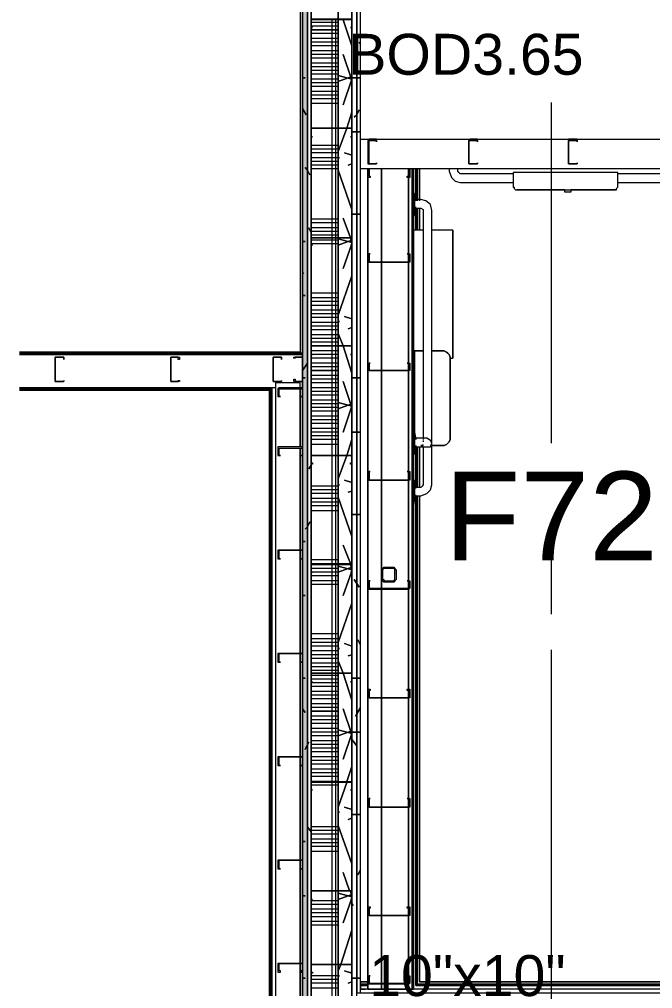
# Model space of a CAD drawing. Header units: metres. Extents: x 98 to 337, y -7 to 53.
# Drawn here: x 105.956 to 108.313, y 28.386 to 31.996 of the extents above; entities that cross this region are included whole.
import ezdxf

# ---------------------------------------------------------------- set-up
doc = ezdxf.new("R2010")
doc.units = ezdxf.units.M
doc.layers.add('PDF_Geometry', color=7, linetype='Continuous', lineweight=0, true_color=0xaaaaaa)
doc.layers.add('PDF_Solid Fills', color=7, linetype='Continuous', lineweight=0, true_color=0xffffff)
doc.layers.add('PDF_Text', color=7, linetype='Continuous', lineweight=0)
doc.styles.add('PDF Arial-BoldMT-Identity-H', font='arial.ttf')
doc.styles.add('PDF Helvetica', font='')
doc.styles.get('PDF Helvetica').set_extended_font_data('Helvetica')

msp = doc.modelspace()

# ---------------------------------------------------------------- hatches: boundary and pattern name
at = {"layer": 'PDF_Solid Fills', "lineweight": 0, "transparency": 33554559}
h = msp.add_hatch(color=256, dxfattribs=at)
h.paths.add_polyline_path([(107.0099, 32.7318), (107.0283, 32.7318), (107.0283, 33.2082), (107.0099, 33.2082)])
h.paths.add_polyline_path([(107.0099, 28.1684), (107.0283, 28.1684), (107.0283, 32.7272), (107.0099, 32.7272)])
h = msp.add_hatch(color=256, dxfattribs=at)
h.paths.add_polyline_path([(107.0099, 32.7318), (107.0283, 32.7318), (107.0283, 33.2082), (107.0099, 33.2082)])
h.paths.add_polyline_path([(107.0099, 28.1684), (107.0283, 28.1684), (107.0283, 32.7272), (107.0099, 32.7272)])
h = msp.add_hatch(color=256, dxfattribs=at)
h.paths.add_polyline_path([(107.3536, 29.9461), (107.3536, 29.9094), (107.3582, 29.9461)])
h.paths.add_polyline_path([(107.349, 29.9507), (107.349, 29.9553), (107.3124, 29.9553)])
h.paths.add_polyline_path([(107.3124, 29.9048), (107.3486, 29.9003), (107.349, 29.9003), (107.349, 29.9048)])

# ---------------------------------------------------------------- linework, layer by layer
at = {"layer": 'PDF_Geometry', "lineweight": 0}
for points in [[(119.6967, 35.6045), (117.7174, 35.6045), (116.8331, 35.6045), (108.8472, 35.6045), (108.8472, 35.3846), (116.8331, 35.3846), (117.5021, 35.3846), (117.5021, 34.7477), (117.5021, 33.5381), (115.8985, 33.5381), (115.8985, 33.3182), (115.8985, 29.9873), (115.8985, 29.772), (117.5021, 29.772), (117.5021, 28.3837), (115.3029, 28.3837), (107.2253, 28.3837), (107.2253, 33.2082), (107.0099, 33.2082), (107.0099, 32.8188), (107.0099, 32.7272), (107.0099, 30.7341)], [(107.0099, 32.828), (107.0099, 33.2082), (107.0099, 32.8783), (107.0099, 33.2082), (107.0099, 32.828), (105.9562, 32.828), (107.0099, 32.828), (107.0099, 32.8188), (107.0099, 32.7272), (107.0099, 32.718), (105.9562, 32.718), (107.0099, 32.718), (107.0099, 30.7479), (107.0099, 32.718), (107.0099, 30.7479), (107.0099, 32.718), (107.0099, 30.7479), (107.0099, 32.718)], [(107.0099, 33.2082), (107.0053, 33.2082), (107.0099, 33.2082), (107.0099, 32.8188), (107.0099, 32.7272), (107.0099, 30.6196)], [(107.0099, 33.2082), (107.0099, 32.8188), (107.0099, 32.7272), (107.0099, 30.7341)], [(107.0099, 30.6196), (107.0099, 32.7272), (107.0099, 32.8188), (107.0099, 33.2082)], [(107.042, 33.2082), (107.042, 28.2004), (107.0787, 28.2004), (107.0787, 28.1867), (107.0787, 28.1684), (107.0787, 25.6164), (107.0787, 28.1684), (107.184, 28.1684), (107.184, 28.0492), (107.184, 27.6415), (107.184, 27.2383), (107.184, 26.8305), (107.184, 26.4273), (107.184, 26.0196), (107.184, 25.5843), (107.184, 25.4835), (107.0833, 25.4835)], [(107.1428, 29.1534), (107.1428, 28.7502), (107.1428, 28.4753), (107.1428, 28.2004), (107.042, 28.2004), (107.042, 33.2082), (107.1428, 33.2082), (107.1428, 33.1899), (107.1428, 32.8097), (107.1428, 32.4019), (107.1428, 31.9987), (107.1428, 32.4019), (107.1428, 32.8097), (107.1428, 33.1899), (107.1428, 33.2082), (107.1932, 33.2082)], [(107.042, 33.2082), (107.042, 28.1867)], [(107.1932, 28.2508), (107.1932, 33.2082), (107.1932, 28.3516)], [(107.2116, 33.2082), (107.2116, 28.37), (107.2253, 28.37), (115.2707, 28.37), (115.2845, 28.37)], [(107.0099, 30.6196), (107.0099, 32.7272)], [(107.0283, 32.7272), (107.0283, 28.2004), (107.0283, 28.1867), (107.042, 28.1867), (107.065, 28.1867), (107.065, 28.1684), (107.065, 25.6164), (107.065, 25.4331), (107.065, 25.4148), (115.2707, 25.4148), (115.2845, 25.4148)], [(107.0283, 28.1867), (107.0283, 32.7272), (107.0283, 28.1684)], [(107.0099, 30.7525), (107.0099, 32.7089), (107.0099, 30.7525), (105.9562, 30.7525)], [(107.0008, 32.7089), (107.0008, 30.757)], [(107.0008, 32.7089), (107.0008, 30.757)], [(107.0008, 32.7089), (107.0008, 30.757)], [(107.0008, 32.7089), (107.0008, 30.757)], [(107.1428, 31.9941), (107.1428, 31.5909), (107.1428, 31.1831), (107.1428, 30.78), (107.1428, 30.3722), (107.1428, 29.969), (107.1428, 29.5612), (107.1428, 29.158), (107.1428, 29.5612), (107.1428, 29.969), (107.1428, 30.3722), (107.1428, 30.78), (107.1428, 31.1831), (107.1428, 31.5909), (107.1428, 31.9941), (107.1428, 31.5909), (107.1428, 31.1831), (107.1428, 30.78), (107.1428, 30.3722), (107.1428, 29.969), (107.1428, 29.5612), (107.1428, 29.158), (107.042, 29.158)], [(107.1199, 29.969), (107.1199, 30.3722), (107.1199, 30.78), (107.1199, 31.1831), (107.1199, 31.5909), (107.1199, 31.9941)], [(107.1337, 29.158), (107.1337, 29.5612), (107.1337, 29.969), (107.1337, 30.3722), (107.1337, 30.78), (107.1337, 31.1831), (107.1337, 31.5909), (107.1337, 31.9941)], [(107.1474, 31.9941), (107.1474, 31.9987)], [(107.1428, 31.985), (107.042, 31.985)], [(107.1428, 31.9712), (107.042, 31.9712)], [(107.1428, 31.9437), (107.042, 31.9437)], [(107.1428, 31.9253), (107.042, 31.9253)], [(107.1428, 31.9116), (107.042, 31.9116)], [(107.1428, 31.8979), (107.042, 31.8979)], [(107.1428, 31.8796), (107.042, 31.8796)], [(107.1428, 31.8658), (107.042, 31.8658)], [(107.1428, 31.8521), (107.042, 31.8521)], [(107.1428, 31.8337), (107.042, 31.8337)], [(107.1428, 31.82), (107.042, 31.82)], [(107.1428, 31.8063), (107.042, 31.8063)], [(107.1428, 31.7925), (107.042, 31.7925)], [(107.1428, 31.7741), (107.042, 31.7741)], [(107.1428, 31.7605), (107.042, 31.7605)], [(107.1428, 31.7467), (107.042, 31.7467)], [(107.1428, 31.7283), (107.042, 31.7283)], [(107.1428, 31.7147), (107.042, 31.7147)], [(107.1428, 31.7009), (107.042, 31.7009)], [(107.1428, 31.6825), (107.042, 31.6825)], [(107.9354, 31.6871), (107.9354, 30.418)], [(107.1428, 31.5268), (107.042, 31.5268)], [(113.0166, 31.4397), (107.2253, 31.4397), (107.2253, 31.5496), (113.2182, 31.5496)], [(107.4223, 31.5496), (107.9171, 31.5496)], [(107.1428, 31.513), (107.042, 31.513)], [(107.1428, 31.4992), (107.042, 31.4992)], [(107.1428, 31.481), (107.042, 31.481)], [(107.1428, 31.4672), (107.042, 31.4672)], [(107.1428, 31.4534), (107.042, 31.4534)], [(107.2528, 31.4764), (107.2574, 31.481)], [(107.1428, 31.4397), (107.042, 31.4397)], [(107.4086, 31.4397), (107.4086, 31.4076), (107.3994, 31.4076), (107.3994, 31.4122), (107.404, 31.4122), (107.404, 31.4397), (107.404, 31.0915), (107.404, 30.6883), (107.404, 30.2805), (107.404, 29.8774), (107.404, 30.2805), (107.404, 30.6883), (107.404, 31.0915), (107.404, 31.4397), (107.2574, 31.4397), (107.2574, 31.4122), (107.262, 31.4122), (107.262, 31.4076), (107.2528, 31.4076), (107.2528, 31.4397), (107.2528, 28.3837), (107.4223, 28.3837), (107.4223, 30.2027), (107.4223, 28.3837)], [(107.4177, 28.3837), (107.4177, 31.4397), (107.4177, 28.3837), (107.404, 28.3837), (107.404, 28.4021), (107.404, 28.3837), (107.3032, 28.3837), (107.3032, 28.4021), (107.3032, 28.3837), (107.2528, 28.3837), (107.2528, 31.4397)], [(107.9171, 31.4397), (107.4223, 31.4397), (107.4223, 31.3435), (107.4223, 31.4397), (107.4223, 31.3435), (107.4223, 31.4397), (107.4223, 28.3837), (107.4223, 31.4397), (107.4086, 31.4397)], [(107.4361, 31.4397), (107.4361, 31.3206)], [(107.4361, 31.4397), (107.4361, 31.3206)], [(107.4361, 31.4397), (107.4361, 31.3206)], [(107.4361, 31.4397), (107.4361, 31.3206)], [(107.4361, 31.4397), (107.4361, 31.3206)], [(107.4361, 31.4397), (107.4361, 31.3206)], [(107.5551, 31.4397), (107.5551, 31.4306), (107.5643, 31.4076), (107.5781, 31.3939), (107.5964, 31.3893), (107.7934, 31.3893)], [(107.7934, 31.4214), (107.5964, 31.4214), (107.5918, 31.426), (107.5873, 31.4306), (107.5873, 31.4397)], [(108.1737, 31.3618), (108.1783, 31.3618), (108.1783, 31.3664), (108.1829, 31.371), (108.1829, 31.426), (107.7934, 31.426), (107.7934, 31.371), (107.798, 31.371), (107.798, 31.3664), (107.8026, 31.3618), (107.8072, 31.3618)], [(108.4669, 31.4397), (108.4669, 31.4306), (108.4624, 31.4214), (108.4578, 31.4214), (108.1829, 31.4214)], [(108.1829, 31.3893), (108.4578, 31.3893), (108.4806, 31.3939), (108.4944, 31.4122), (108.499, 31.4306), (108.499, 31.4397)], [(107.4315, 31.3206), (107.4269, 31.3481), (107.4269, 31.3435), (107.4269, 31.3252), (107.4269, 31.3023), (107.4269, 31.2839), (107.4269, 31.2702), (107.4269, 31.2656), (107.4269, 31.2747), (107.4269, 31.2885), (107.4269, 31.3114), (107.4269, 31.3344), (107.4269, 31.3435), (107.4269, 31.3481), (107.4223, 31.3481)], [(107.4223, 31.2656), (107.4269, 31.2656), (107.4269, 31.2702), (107.4269, 31.2885), (107.4269, 31.3069), (107.4269, 31.3252), (107.4269, 31.3435), (107.4269, 31.3481), (107.4269, 31.3435), (107.4269, 31.3252), (107.4269, 31.3069), (107.4269, 31.2885), (107.4269, 31.2702), (107.4269, 31.2656), (107.4315, 31.2977)], [(107.9354, 31.3618), (107.8072, 31.3618), (108.1737, 31.3618), (108.0591, 31.3618)], [(107.9859, 31.3618), (107.9354, 31.3618), (107.9859, 31.3618)], [(108.0088, 31.3618), (108.0088, 31.3527), (107.9859, 31.3527), (107.9859, 31.3618)], [(107.4269, 30.221), (107.4498, 30.221), (107.4727, 30.2302), (107.4865, 30.2439), (107.4911, 30.2622), (107.4911, 31.2839), (107.4865, 31.3069), (107.4681, 31.3206), (107.4498, 31.3252), (107.4269, 31.3252)], [(107.4269, 31.2931), (107.4498, 31.2931), (107.4589, 31.2885), (107.4589, 31.2839), (107.4589, 30.4318)], [(107.4361, 31.2931), (107.4361, 31.2107)], [(107.4361, 31.2931), (107.4361, 31.2107)], [(107.4361, 31.2931), (107.4361, 31.2107)], [(107.4361, 31.2931), (107.4361, 31.2107)], [(107.4361, 31.2931), (107.4361, 31.2107)], [(107.4361, 31.2931), (107.4361, 31.2107)], [(107.1428, 31.2519), (107.042, 31.2519)], [(107.1428, 31.2381), (107.042, 31.2381)], [(107.1428, 31.2198), (107.042, 31.2198)], [(107.1428, 31.2061), (107.042, 31.2061)], [(107.4589, 31.2107), (107.4315, 31.2107), (107.4269, 31.2107), (107.4223, 31.2107), (107.4223, 30.7341), (107.4269, 30.7341)], [(107.5597, 30.7341), (107.5689, 30.7341), (107.5689, 31.2107), (107.5597, 31.2107), (107.546, 31.2107), (107.5277, 31.2107), (107.5048, 31.2107), (107.4911, 31.2107)], [(107.5689, 31.2107), (107.5689, 30.7341)], [(107.1428, 31.1923), (107.042, 31.1923)], [(107.1428, 31.174), (107.042, 31.174)], [(107.1428, 31.1603), (107.042, 31.1603)], [(107.1428, 30.977), (107.042, 30.977)], [(107.1428, 30.9586), (107.042, 30.9586)], [(107.1428, 30.9449), (107.042, 30.9449)], [(107.1428, 30.9312), (107.042, 30.9312)], [(107.1428, 30.9128), (107.042, 30.9128)], [(107.1428, 30.8991), (107.042, 30.8991)], [(107.1428, 30.8854), (107.042, 30.8854)], [(107.1428, 30.867), (107.042, 30.867)], [(107.1428, 30.8532), (107.042, 30.8532)], [(107.1428, 30.8395), (107.042, 30.8395)], [(107.1428, 30.8212), (107.042, 30.8212)], [(107.1428, 30.8074), (107.042, 30.8074)], [(107.1428, 30.7937), (107.042, 30.7937)], [(107.042, 30.7616), (107.042, 30.7662)], [(107.1428, 30.7616), (107.042, 30.7616)], [(107.0558, 30.78), (107.0604, 30.78)], [(107.4589, 30.7616), (107.4269, 30.7616), (107.4269, 30.4088), (107.4269, 30.7616), (107.4589, 30.7616), (107.4269, 30.7616), (107.4269, 30.4088)], [(107.4911, 30.4088), (107.5323, 30.4088), (107.5369, 30.4088), (107.546, 30.4134), (107.5506, 30.418), (107.5551, 30.4226), (107.5597, 30.4318), (107.5597, 30.4363), (107.5597, 30.7341), (107.5597, 30.7387), (107.5551, 30.7479), (107.5506, 30.7525), (107.546, 30.757), (107.5369, 30.7616), (107.5323, 30.7616), (107.4911, 30.7616)], [(105.9562, 30.7479), (107.0099, 30.7479), (105.9562, 30.7479)], [(107.0099, 30.7341), (107.0099, 30.7479)], [(107.1428, 30.7479), (107.042, 30.7479)], [(107.1428, 30.7341), (107.042, 30.7341)], [(107.1428, 30.7158), (107.042, 30.7158)], [(107.1428, 30.7021), (107.042, 30.7021)], [(107.1428, 30.67), (107.042, 30.67)], [(107.1428, 30.6563), (107.042, 30.6563)], [(106.8954, 30.6196), (106.8954, 28.2417), (106.8954, 30.6242), (106.8954, 28.2417), (106.8954, 30.6242), (106.8954, 28.2417), (106.3502, 28.2417), (106.3502, 28.2188), (106.3502, 26.3816), (106.3502, 26.3632), (106.8954, 26.3632), (106.8954, 25.5247), (106.8954, 26.3632), (106.8954, 25.5247), (106.8954, 30.6242), (106.8954, 25.5247), (106.8954, 30.6242), (105.9562, 30.6242), (106.8954, 30.6242), (105.9562, 30.6242), (106.8129, 30.6242)], [(105.9562, 30.6196), (106.8954, 30.6196), (106.8954, 28.2417)], [(106.3777, 28.2417), (106.8909, 28.2417), (106.8909, 30.6242), (106.8909, 28.2417)], [(106.9091, 30.6242), (106.8954, 30.6242), (106.8954, 25.5247)], [(107.0099, 28.1684), (107.0099, 28.4479), (107.0099, 28.1684), (107.0099, 30.6471), (107.0099, 30.6242), (107.0008, 30.6242), (107.0099, 30.6242), (107.0008, 30.6242), (107.0008, 30.6425), (106.9091, 30.6425), (106.9091, 25.5064)], [(106.9091, 30.6242), (106.9091, 25.5247)], [(107.0099, 30.6471), (107.0099, 28.1684), (107.0466, 28.1684), (107.0466, 25.6164), (107.0466, 25.401), (115.3029, 25.401), (116.8056, 25.401), (117.7174, 25.401), (119.6967, 25.401)], [(107.0099, 28.1684), (107.0099, 28.4799), (107.0099, 28.8648), (107.0099, 29.2496), (107.0099, 29.6345), (107.0099, 30.0194), (107.0099, 30.3996), (107.0099, 30.0194), (107.0099, 29.6345), (107.0099, 29.2496), (107.0099, 28.8648), (107.0099, 28.4799), (107.0099, 28.1684), (107.0099, 30.6242), (107.0099, 28.1684), (107.0099, 28.4799), (107.0099, 28.8648), (107.0099, 29.2496), (107.0099, 29.6345), (107.0099, 30.0194), (107.0099, 30.3996), (107.0099, 30.0194), (107.0099, 29.6345), (107.0099, 29.2496), (107.0099, 28.8648), (107.0099, 28.4799), (107.0099, 28.1684)], [(107.0099, 28.1684), (107.0099, 30.6196), (107.0099, 30.4042), (107.0099, 30.6196), (107.0099, 30.4042), (107.0099, 30.6196), (107.0099, 28.1684)], [(107.1428, 30.6425), (107.042, 30.6425)], [(107.1428, 30.6242), (107.042, 30.6242)], [(106.8863, 30.615), (106.8863, 28.2417)], [(106.8863, 28.2417), (106.8863, 30.615)], [(107.0099, 30.5921), (107.0099, 30.3996)], [(107.1428, 30.6105), (107.042, 30.6105)], [(107.1428, 30.5967), (107.042, 30.5967)], [(107.1428, 30.5783), (107.042, 30.5783)], [(107.1428, 30.5646), (107.042, 30.5646)], [(107.1428, 30.5508), (107.042, 30.5508)], [(107.1428, 30.5371), (107.042, 30.5371)], [(107.1428, 30.5188), (107.042, 30.5188)], [(107.1428, 30.5051), (107.042, 30.5051)], [(107.1428, 30.4913), (107.042, 30.4913)], [(107.1428, 30.473), (107.042, 30.473)], [(107.1428, 30.4592), (107.042, 30.4592)], [(107.1428, 30.4454), (107.042, 30.4454)], [(107.4727, 30.4363), (107.4681, 30.4363), (107.4544, 30.4363), (107.4498, 30.4363), (107.4315, 30.4363), (107.4269, 30.4592), (107.4269, 30.4546), (107.4269, 30.4363), (107.4269, 30.4134), (107.4269, 30.3951), (107.4269, 30.3814), (107.4269, 30.3768), (107.4269, 30.3859), (107.4269, 30.3996), (107.4269, 30.4226), (107.4269, 30.4454), (107.4269, 30.4546), (107.4269, 30.4592), (107.4223, 30.4592), (107.4269, 30.4592), (107.4269, 30.4546), (107.4269, 30.4454), (107.4269, 30.4226), (107.4269, 30.3996), (107.4269, 30.3859), (107.4269, 30.3768), (107.4269, 30.3814), (107.4269, 30.3951), (107.4269, 30.4134), (107.4269, 30.4363), (107.4269, 30.4546), (107.4269, 30.4592), (107.4315, 30.4318)], [(107.4315, 30.4088), (107.4269, 30.3768), (107.4269, 30.3859), (107.4269, 30.3996), (107.4269, 30.418), (107.4269, 30.4409), (107.4269, 30.4546), (107.4269, 30.4592), (107.4269, 30.4546), (107.4269, 30.4409), (107.4269, 30.418), (107.4269, 30.3996), (107.4269, 30.3859), (107.4269, 30.3768), (107.4223, 30.3768), (107.4269, 30.3768), (107.4269, 30.3859), (107.4269, 30.3996), (107.4269, 30.418), (107.4269, 30.4409), (107.4269, 30.4546), (107.4269, 30.4592), (107.4269, 30.4546), (107.4269, 30.4409), (107.4269, 30.418), (107.4269, 30.3996), (107.4269, 30.3859), (107.4269, 30.3768), (107.4315, 30.4042), (107.4498, 30.4042), (107.4681, 30.4042), (107.4727, 30.4042)], [(107.4269, 30.4042), (107.4498, 30.4042), (107.4544, 30.4042), (107.4681, 30.4042), (107.4727, 30.4042), (107.4865, 30.4042), (107.4911, 30.418), (107.4865, 30.4272), (107.4727, 30.4363), (107.4681, 30.4363), (107.4498, 30.4363), (107.4269, 30.4363)], [(107.1428, 30.4318), (107.042, 30.4318)], [(107.1428, 30.4134), (107.042, 30.4134)], [(107.4589, 30.4042), (107.4589, 30.2622), (107.4544, 30.2576), (107.4498, 30.253), (107.4269, 30.253)], [(107.4361, 30.4042), (107.4361, 30.253)], [(107.4361, 30.4042), (107.4361, 30.253)], [(107.4361, 30.4042), (107.4361, 30.253)], [(107.4361, 30.4042), (107.4361, 30.253)], [(107.4361, 30.4042), (107.4361, 30.253)], [(107.4361, 30.4042), (107.4361, 30.253)], [(107.4498, 30.4088), (107.4589, 30.4088), (107.4589, 30.4134)], [(107.4589, 30.4272), (107.4589, 30.4226)], [(107.0099, 30.3722), (107.0099, 30.0148)], [(107.1428, 30.2576), (107.042, 30.2576)], [(107.4315, 30.2485), (107.4269, 30.2805), (107.4269, 30.2714), (107.4269, 30.2576), (107.4269, 30.2348), (107.4269, 30.2118), (107.4269, 30.1981), (107.4269, 30.2027), (107.4269, 30.221), (107.4269, 30.2439), (107.4269, 30.2622), (107.4269, 30.2759), (107.4269, 30.2805), (107.4223, 30.2805)], [(107.1428, 30.2439), (107.042, 30.2439)], [(107.1428, 30.2302), (107.042, 30.2302)], [(107.4269, 30.1981), (107.4315, 30.2256)], [(107.4315, 28.3975), (107.4315, 30.221)], [(107.4315, 28.3975), (107.4315, 30.221)], [(107.4361, 30.221), (107.4361, 28.3975)], [(107.4361, 30.221), (107.4361, 28.3975)], [(107.4361, 30.221), (107.4361, 28.3975)], [(107.4361, 30.221), (107.4361, 28.4021)], [(107.4361, 30.221), (107.4361, 28.4021)], [(107.4361, 30.221), (107.4361, 28.3975)], [(107.1428, 30.2118), (107.042, 30.2118)], [(107.1428, 30.1981), (107.042, 30.1981)], [(107.1428, 30.1843), (107.042, 30.1843)], [(107.4223, 30.1935), (107.4269, 30.1935)], [(107.1428, 30.166), (107.042, 30.166)], [(107.9354, 30.0973), (107.9354, 29.7812)], [(107.0099, 29.9873), (107.0099, 29.6299)], [(107.1428, 29.9827), (107.042, 29.9827)], [(107.1291, 29.9644), (107.1291, 29.969)], [(107.1428, 29.9507), (107.042, 29.9507)], [(107.1428, 29.9369), (107.042, 29.9369)], [(107.1199, 29.158), (107.1199, 29.5612), (107.1199, 29.9644)], [(107.1428, 29.9232), (107.042, 29.9232)], [(107.1428, 29.9048), (107.042, 29.9048)], [(107.1428, 29.8911), (107.042, 29.8911)], [(107.1428, 29.7078), (107.042, 29.7078)], [(107.1428, 29.6895), (107.042, 29.6895)], [(107.1428, 29.6758), (107.042, 29.6758)], [(107.1428, 29.662), (107.042, 29.662)], [(107.1428, 29.6437), (107.042, 29.6437)], [(107.9354, 29.6483), (107.9354, 29.4101), (107.9354, 29.1718)], [(107.1428, 29.6299), (107.042, 29.6299)], [(107.1428, 29.6162), (107.042, 29.6162)], [(107.0099, 29.6025), (107.0099, 29.2496)], [(107.1428, 29.5979), (107.042, 29.5979)], [(107.1428, 29.5841), (107.042, 29.5841)], [(107.1428, 29.5704), (107.042, 29.5704)], [(107.1428, 29.5521), (107.042, 29.5521)], [(107.1428, 29.5383), (107.042, 29.5383)], [(107.1428, 29.5245), (107.042, 29.5245)], [(107.1428, 29.5108), (107.042, 29.5108)], [(107.1428, 29.4925), (107.042, 29.4925)], [(107.1428, 29.4787), (107.042, 29.4787)], [(107.1428, 29.465), (107.042, 29.465)], [(107.9354, 29.465), (107.9354, 28.1958)], [(107.1428, 29.4467), (107.042, 29.4467)], [(107.1428, 29.4329), (107.042, 29.4329)], [(107.1428, 29.4009), (107.042, 29.4009)], [(107.1428, 29.3871), (107.042, 29.3871)], [(107.1428, 29.3734), (107.042, 29.3734)], [(107.1428, 29.355), (107.042, 29.355)], [(107.1428, 29.3413), (107.042, 29.3413)], [(107.1428, 29.3276), (107.042, 29.3276)], [(107.1428, 29.3092), (107.042, 29.3092)], [(107.1428, 29.2954), (107.042, 29.2954)], [(107.1428, 29.2818), (107.042, 29.2818)], [(107.1428, 29.268), (107.042, 29.268)], [(107.1428, 29.2496), (107.042, 29.2496)], [(107.0099, 29.2176), (107.0099, 28.8648)], [(107.1428, 29.2359), (107.042, 29.2359)], [(107.1428, 29.2222), (107.042, 29.2222)], [(107.1428, 29.2038), (107.042, 29.2038)], [(107.1428, 29.1901), (107.042, 29.1901)], [(107.1428, 29.1763), (107.042, 29.1763)], [(107.1428, 29.1443), (107.042, 29.1443)], [(107.1199, 28.2004), (107.1199, 28.4753), (107.1199, 28.7502), (107.1199, 29.1534)], [(107.1337, 28.2004), (107.1337, 28.4753), (107.1337, 28.7502), (107.1337, 29.1534)], [(107.1428, 28.2508), (107.1428, 28.4753), (107.1428, 28.7502), (107.1428, 29.1534), (107.1428, 28.7502), (107.1428, 28.4753), (107.1428, 28.2508)], [(107.1428, 28.9885), (107.042, 28.9885)], [(107.1428, 28.9747), (107.042, 28.9747)], [(107.1428, 28.961), (107.042, 28.961)], [(107.1428, 28.9427), (107.042, 28.9427)], [(107.1428, 28.9289), (107.042, 28.9289)], [(107.1428, 28.9152), (107.042, 28.9152)], [(107.1428, 28.8969), (107.042, 28.8969)], [(107.0099, 28.8327), (107.0099, 28.4799)], [(107.1428, 28.7136), (107.042, 28.7136)], [(107.1428, 28.6998), (107.042, 28.6998)], [(107.1428, 28.6816), (107.042, 28.6816)], [(107.1428, 28.6678), (107.042, 28.6678)], [(107.1428, 28.654), (107.042, 28.654)], [(107.1428, 28.6357), (107.042, 28.6357)], [(107.1428, 28.622), (107.042, 28.622)], [(107.0099, 28.4479), (107.0099, 28.2004), (107.0099, 28.1684), (107.0466, 28.1684), (107.0099, 28.1684), (107.0466, 28.1684), (107.0283, 28.1684), (107.0099, 28.1684), (107.0466, 28.1684), (107.0099, 28.1684), (107.0099, 28.1592), (107.0099, 28.1638), (107.0099, 28.1684), (107.0466, 28.1684), (107.0099, 28.1684), (107.0466, 28.1684)], [(107.1428, 28.4341), (107.042, 28.4341)], [(107.1428, 28.4203), (107.042, 28.4203)], [(107.1428, 28.4067), (107.042, 28.4067)], [(107.1428, 28.3883), (107.042, 28.3883)], [(115.2707, 28.3837), (107.2253, 28.3837), (107.2436, 28.3837), (107.2253, 28.3837), (107.2253, 28.3975), (107.2528, 28.3975), (107.2253, 28.3975), (107.2528, 28.3975), (107.2253, 28.3975), (107.2528, 28.3975), (107.2253, 28.3975), (107.2528, 28.3975), (107.2253, 28.3975), (107.2528, 28.3975), (107.2253, 28.3975), (107.2528, 28.3975), (107.2253, 28.3975), (107.2253, 28.3837)], [(109.2, 28.3975), (107.4315, 28.3975)], [(109.2, 28.3975), (107.4315, 28.3975)], [(107.4315, 28.3975), (109.2, 28.3975)], [(107.4315, 28.3975), (109.2, 28.3975)], [(109.2, 28.3975), (107.4361, 28.3975)], [(109.2, 28.3975), (107.4361, 28.3975)], [(109.2046, 28.3975), (107.4361, 28.3975)], [(109.2046, 28.3975), (107.4361, 28.3975)]]:
    msp.add_lwpolyline(points, dxfattribs=at)
for points in [[(107.2116, 33.2082), (107.1932, 33.2082), (107.1932, 28.3516), (107.2116, 28.3516)], [(107.2253, 28.37), (107.2253, 33.2082), (107.2116, 33.2082), (107.2116, 28.37)], [(107.042, 31.9941), (107.0466, 31.9987), (107.1932, 31.9987), (107.1932, 31.9941), (107.1932, 31.9666), (107.1886, 31.9666), (107.1932, 31.9666), (107.1932, 31.9941), (107.0466, 31.9941), (107.042, 31.9941), (107.042, 31.9666)], [(107.1612, 31.9941), (107.1932, 31.8979)], [(107.0466, 31.9666), (107.042, 31.9666)], [(107.042, 31.9574), (107.1428, 31.9574)], [(107.2207, 31.9116), (107.2253, 31.9025)], [(107.1612, 31.8658), (107.1932, 31.7696)], [(107.0191, 31.7787), (107.0099, 31.7787)], [(107.1932, 31.7741), (107.1612, 31.678), (107.1932, 31.7741), (107.1428, 31.7879)], [(107.1932, 31.7833), (107.1428, 31.765)], [(107.2116, 31.7787), (107.1932, 31.7787), (107.2116, 31.7787), (107.2253, 31.7787)], [(107.0099, 31.6642), (107.0237, 31.6413)], [(107.1932, 31.6504), (107.1749, 31.5909), (107.1428, 31.5038), (107.1749, 31.5909)], [(107.2024, 31.6321), (107.2116, 31.6413), (107.2207, 31.6596), (107.2116, 31.6413)], [(107.042, 31.5909), (107.0466, 31.5909), (107.1932, 31.5909), (107.1932, 31.5588), (107.1886, 31.5588), (107.1932, 31.5588), (107.1932, 31.5909), (107.0466, 31.5909), (107.042, 31.5909), (107.042, 31.5588)], [(107.0466, 31.5588), (107.042, 31.5588)], [(107.2116, 31.5772), (107.1932, 31.5772), (107.2116, 31.5772), (107.2253, 31.5772)], [(107.2848, 31.5496), (107.2574, 31.5496), (107.2574, 31.5451), (107.2528, 31.5451), (107.2528, 31.458), (107.2574, 31.458), (107.2848, 31.458), (107.2848, 31.4626), (107.2848, 31.458), (107.2574, 31.458), (107.2574, 31.5451), (107.2848, 31.5451), (107.2848, 31.5405)], [(107.6605, 31.5496), (107.6331, 31.5496), (107.6285, 31.5451), (107.6285, 31.458), (107.6331, 31.458), (107.6605, 31.458), (107.6605, 31.4626), (107.6605, 31.458), (107.6331, 31.458), (107.6285, 31.458), (107.6285, 31.5451), (107.6331, 31.5451), (107.6605, 31.5451), (107.6605, 31.5405)], [(108.0317, 31.5496), (107.9996, 31.5496), (107.9996, 31.5451), (107.9996, 31.458), (108.0317, 31.458), (108.0317, 31.4626), (108.0317, 31.458), (107.9996, 31.458), (107.9996, 31.5451), (108.0317, 31.5451), (108.0317, 31.5405)], [(107.1658, 31.4992), (107.1932, 31.4901)], [(107.1474, 31.481), (107.1428, 31.481)], [(107.1932, 31.458), (107.1795, 31.4534)], [(107.0283, 31.4352), (107.0375, 31.4168), (107.0283, 31.4352), (107.0191, 31.4443)], [(107.1428, 31.4352), (107.1932, 31.2885)], [(107.3032, 29.8774), (107.3032, 30.2805), (107.3032, 30.6883), (107.3032, 31.0915), (107.3032, 31.4397), (107.3032, 31.0915), (107.3032, 30.6883), (107.3032, 30.2805)], [(107.4315, 31.4397), (107.4315, 31.3206)], [(107.4315, 31.4397), (107.4315, 31.3206)], [(107.4361, 31.3206), (107.4361, 31.4397)], [(107.4361, 31.3206), (107.4361, 31.4397)], [(107.4453, 31.3206), (107.4453, 31.4397)], [(108.0591, 31.3618), (108.0088, 31.3618)], [(107.4269, 31.3206), (107.4269, 31.316), (107.4269, 31.3114), (107.4269, 31.3069), (107.4269, 31.3023), (107.4269, 31.2977), (107.4269, 31.2931), (107.4269, 31.2977), (107.4269, 31.3023), (107.4269, 31.3069), (107.4269, 31.3114), (107.4269, 31.316)], [(107.2116, 31.2702), (107.1932, 31.2702), (107.2116, 31.2702), (107.2253, 31.2702)], [(107.4223, 30.4546), (107.4223, 31.2702)], [(107.4223, 30.4546), (107.4223, 31.2702)], [(107.4315, 31.2931), (107.4315, 31.2107)], [(107.4315, 31.2931), (107.4315, 31.2107)], [(107.4361, 31.2107), (107.4361, 31.2931)], [(107.4361, 31.2107), (107.4361, 31.2931)], [(107.4453, 31.2107), (107.4453, 31.2931)], [(107.1612, 31.2565), (107.1886, 31.1831), (107.1932, 31.1648), (107.1428, 31.1785), (107.1932, 31.1648), (107.1886, 31.1831)], [(107.0329, 31.2198), (107.042, 31.2015)], [(107.0191, 31.1694), (107.0099, 31.1694)], [(107.042, 31.1831), (107.0466, 31.1831), (107.1932, 31.1831), (107.1932, 31.1557), (107.1886, 31.1557), (107.1932, 31.1557), (107.1932, 31.1831), (107.0466, 31.1831), (107.042, 31.1831), (107.042, 31.1557)], [(107.1932, 31.174), (107.1428, 31.1557)], [(107.1932, 31.1603), (107.1612, 31.0686)], [(107.0466, 31.1557), (107.042, 31.1557)], [(107.4086, 31.0961), (107.4086, 31.0915), (107.404, 31.0915), (107.2574, 31.0915), (107.2528, 31.0915), (107.2528, 31.0961), (107.2528, 31.1236), (107.262, 31.1236), (107.2574, 31.1236), (107.2574, 31.0961), (107.2574, 31.0915), (107.404, 31.0915), (107.404, 31.0961), (107.404, 31.1236), (107.3994, 31.1236), (107.4086, 31.1236)], [(107.0099, 31.0549), (107.0145, 31.0503)], [(107.1932, 31.0411), (107.1428, 30.8945)], [(107.0191, 30.9678), (107.0099, 30.9678)], [(107.1474, 30.8716), (107.1428, 30.8716)], [(107.1658, 30.8899), (107.1932, 30.8808)], [(107.1932, 30.8487), (107.1795, 30.8441)], [(107.1428, 30.8257), (107.1612, 30.78), (107.1932, 30.6791), (107.1612, 30.78)], [(107.042, 30.7754), (107.042, 30.78), (107.0466, 30.78), (107.1932, 30.78), (107.1932, 30.7754), (107.1932, 30.7479), (107.1886, 30.7479), (107.1932, 30.7479), (107.1932, 30.7754), (107.1932, 30.78), (107.0466, 30.78), (107.042, 30.78), (107.042, 30.7754), (107.042, 30.7479)], [(107.4911, 30.7616), (107.5323, 30.7616), (107.5369, 30.7616), (107.546, 30.757), (107.5506, 30.7525), (107.5551, 30.7479), (107.5597, 30.7387), (107.5597, 30.7341), (107.5597, 30.4363), (107.5597, 30.4318), (107.5551, 30.4226), (107.5506, 30.418), (107.546, 30.4134), (107.5369, 30.4088), (107.5323, 30.4088), (107.4911, 30.4088), (107.5323, 30.4088), (107.5369, 30.4088), (107.546, 30.4134), (107.5506, 30.418), (107.5551, 30.4226), (107.5597, 30.4318), (107.5597, 30.4363), (107.5597, 30.7341), (107.5597, 30.7387), (107.5551, 30.7479), (107.5506, 30.7525), (107.546, 30.757), (107.5369, 30.7616), (107.5323, 30.7616)], [(107.0008, 30.757), (105.9562, 30.757)], [(107.0099, 30.7479), (105.9562, 30.7479)], [(106.089, 30.6471), (106.089, 30.7341), (106.089, 30.7387), (106.1211, 30.7387), (106.1211, 30.7295), (106.1211, 30.7387), (106.089, 30.7387), (106.089, 30.7341), (106.089, 30.6471), (106.1211, 30.6471)], [(106.5197, 30.6471), (106.5197, 30.7341), (106.5197, 30.7387), (106.5517, 30.7387), (106.5517, 30.7295), (106.5472, 30.7295), (106.5472, 30.7387), (106.5197, 30.7387), (106.5197, 30.7341), (106.5197, 30.6471), (106.5472, 30.6471), (106.5472, 30.6517), (106.5517, 30.6517), (106.5517, 30.6471)], [(106.9046, 30.6471), (106.9, 30.6471), (106.9, 30.7341), (106.9, 30.7387), (106.9046, 30.7387), (106.9321, 30.7387), (106.9321, 30.7295), (106.9321, 30.7387), (106.9046, 30.7387), (106.9, 30.7387), (106.9, 30.7341), (106.9, 30.6471), (106.9046, 30.6471), (106.9321, 30.6471)], [(107.0099, 30.7387), (107.0099, 30.7341), (107.0099, 30.6471), (106.9779, 30.6471), (106.9779, 30.6563), (106.9825, 30.6563), (106.9825, 30.6471), (107.0099, 30.6471), (107.0099, 30.7341), (107.0099, 30.7387), (106.9825, 30.7387), (106.9825, 30.7341), (106.9779, 30.7341), (106.9779, 30.7387)], [(107.0466, 30.7479), (107.042, 30.7479)], [(107.0099, 30.6883), (107.0283, 30.7158)], [(107.042, 30.6883), (107.1428, 30.6883)], [(107.4086, 30.6883), (107.404, 30.6883), (107.2574, 30.6883), (107.2528, 30.6883), (107.2528, 30.7158), (107.262, 30.7158), (107.2574, 30.7158), (107.2574, 30.6883), (107.404, 30.6883), (107.404, 30.7158), (107.3994, 30.7158), (107.4086, 30.7158)], [(107.0191, 30.6608), (107.0099, 30.6608)], [(107.2116, 30.6608), (107.1932, 30.6608), (107.2116, 30.6608), (107.2253, 30.6608)], [(106.1211, 30.6517), (106.1211, 30.6471)], [(107.0099, 30.5921), (107.0099, 30.6196), (107.0099, 30.6242), (106.9229, 30.6242), (106.9183, 30.6196), (106.9183, 30.5921), (106.9275, 30.5921), (106.9229, 30.5921), (106.9229, 30.6196), (107.0099, 30.6196), (107.0099, 30.5921), (107.0053, 30.5921)], [(106.9321, 30.6517), (106.9321, 30.6471)], [(107.0008, 30.4042), (107.0008, 30.6196)], [(107.1612, 30.6471), (107.1932, 30.5508)], [(106.8863, 30.615), (105.9562, 30.615)], [(106.8863, 30.615), (106.8863, 28.2417)], [(107.0008, 30.4042), (107.0008, 30.615)], [(107.0099, 30.5921), (107.0099, 30.3996)], [(107.1932, 30.5554), (107.1612, 30.4592), (107.1932, 30.5554), (107.1428, 30.5692)], [(107.1932, 30.5646), (107.1428, 30.5463)], [(107.2116, 30.4592), (107.1932, 30.4592), (107.2116, 30.4592), (107.2253, 30.4592)], [(107.0099, 30.3722), (107.0099, 30.3996), (107.0099, 30.4042), (106.9229, 30.4042), (106.9183, 30.4042), (106.9183, 30.3996), (106.9183, 30.3722), (106.9275, 30.3722), (106.9229, 30.3722), (106.9229, 30.3996), (107.0099, 30.3996), (107.0099, 30.3722), (107.0053, 30.3722)], [(107.0008, 27.3299), (107.0008, 27.7102), (107.0008, 28.0951), (107.0008, 28.4799), (107.0008, 28.8648), (107.0008, 29.2496), (107.0008, 29.6345), (107.0008, 30.0194), (107.0008, 30.3996), (107.0008, 30.0194), (107.0008, 29.6345), (107.0008, 29.2496), (107.0008, 28.8648), (107.0008, 28.4799), (107.0008, 28.0951), (107.0008, 27.7102)], [(107.0008, 28.1684), (107.0008, 28.4799), (107.0008, 28.8648), (107.0008, 29.2496), (107.0008, 29.6345), (107.0008, 30.0194), (107.0008, 30.3996), (107.0008, 30.0194), (107.0008, 29.6345), (107.0008, 29.2496), (107.0008, 28.8648), (107.0008, 28.4799)], [(107.1932, 30.4318), (107.1749, 30.3722), (107.1428, 30.2851), (107.1749, 30.3722)], [(107.4269, 30.418), (107.4269, 30.4226), (107.4269, 30.4272), (107.4269, 30.4318), (107.4269, 30.4272), (107.4269, 30.4226), (107.4269, 30.418), (107.4269, 30.4134), (107.4269, 30.4088), (107.4269, 30.4042), (107.4269, 30.4088), (107.4269, 30.4134), (107.4269, 30.418), (107.4269, 30.4134), (107.4269, 30.4088), (107.4269, 30.4042), (107.4269, 30.4088), (107.4269, 30.4134), (107.4269, 30.418), (107.4269, 30.4226), (107.4269, 30.4272), (107.4269, 30.4318), (107.4269, 30.4272), (107.4269, 30.4226)], [(107.4315, 30.4042), (107.4315, 30.253)], [(107.4315, 30.4042), (107.4315, 30.253)], [(107.4361, 30.253), (107.4361, 30.4042)], [(107.4361, 30.253), (107.4361, 30.4042)], [(107.4453, 30.253), (107.4453, 30.4042)], [(107.4589, 30.4088), (107.4498, 30.4088)], [(107.0099, 30.3722), (107.0099, 30.0148)], [(107.042, 30.3722), (107.0466, 30.3722), (107.1932, 30.3722), (107.1932, 30.3401), (107.1886, 30.3401), (107.1886, 30.3447), (107.1932, 30.3447), (107.1932, 30.3722), (107.0466, 30.3722), (107.042, 30.3722), (107.042, 30.3447), (107.0466, 30.3447), (107.0466, 30.3401), (107.042, 30.3401)], [(107.4223, 30.2759), (107.4223, 30.3814)], [(107.4223, 30.2759), (107.4223, 30.3814)], [(107.0329, 30.3218), (107.042, 30.3356)], [(107.4086, 30.2805), (107.404, 30.2805), (107.2574, 30.2805), (107.2528, 30.2805), (107.2528, 30.3126), (107.262, 30.3126), (107.2574, 30.3126), (107.2574, 30.2805), (107.404, 30.2805), (107.404, 30.3126), (107.3994, 30.3126), (107.4086, 30.3126)], [(107.1474, 30.2622), (107.1428, 30.2622)], [(107.1658, 30.2805), (107.1932, 30.2714)], [(107.4269, 30.1981), (107.4269, 30.2027), (107.4269, 30.2164), (107.4269, 30.2393), (107.4269, 30.2576), (107.4269, 30.2714), (107.4269, 30.2805), (107.4269, 30.2714), (107.4269, 30.2576), (107.4269, 30.2393), (107.4269, 30.2164), (107.4269, 30.2027)], [(107.1932, 30.2393), (107.1795, 30.2348)], [(107.4269, 30.2256), (107.4269, 30.2302), (107.4269, 30.2348), (107.4269, 30.2393), (107.4269, 30.2439), (107.4269, 30.2485), (107.4269, 30.253), (107.4269, 30.2485), (107.4269, 30.2439), (107.4269, 30.2393), (107.4269, 30.2348), (107.4269, 30.2302)], [(107.4315, 30.221), (107.4315, 28.3975)], [(107.4361, 28.3975), (107.4361, 30.221)], [(107.4361, 28.4021), (107.4361, 30.221)], [(107.4453, 28.4112), (107.4453, 30.221), (107.4453, 28.4112), (109.2091, 28.4112)], [(107.1428, 30.2164), (107.1932, 30.0698)], [(107.4223, 28.3837), (107.4223, 30.2027)], [(107.2116, 30.1523), (107.1932, 30.1523), (107.2116, 30.1523), (107.2253, 30.1523)], [(107.0283, 30.1065), (107.0375, 30.1247), (107.0283, 30.1065), (107.0191, 30.0973)], [(107.0191, 30.0515), (107.0099, 30.0515)], [(107.0099, 29.9873), (107.0099, 30.0148), (107.0099, 30.0194), (106.9229, 30.0194), (106.9183, 30.0194), (106.9183, 30.0148), (106.9183, 29.9873), (106.9275, 29.9873), (106.9229, 29.9873), (106.9229, 30.0148), (106.9229, 30.0194), (107.0099, 30.0194), (107.0099, 30.0148), (107.0099, 29.9873), (107.0053, 29.9873)], [(107.1612, 30.0377), (107.1886, 29.969), (107.1932, 29.9461), (107.1428, 29.9599), (107.1932, 29.9461), (107.1886, 29.969)], [(107.0099, 29.9873), (107.0099, 29.6299)], [(107.042, 29.9644), (107.042, 29.969), (107.0466, 29.969), (107.1932, 29.969), (107.1932, 29.9644), (107.1932, 29.9369), (107.1886, 29.9369), (107.1932, 29.9369), (107.1932, 29.9644), (107.0466, 29.9644), (107.042, 29.9644), (107.042, 29.9369)], [(107.0466, 29.9369), (107.042, 29.9369)], [(107.1932, 29.9553), (107.1428, 29.9369)], [(107.1932, 29.9415), (107.1612, 29.8498)], [(107.3582, 29.9094), (107.3536, 29.9048), (107.349, 29.9002), (107.3124, 29.9002), (107.3078, 29.9048), (107.3078, 29.9094), (107.3078, 29.9461), (107.3078, 29.9507), (107.3124, 29.9553), (107.349, 29.9553), (107.3536, 29.9507), (107.3582, 29.9461)], [(107.349, 29.9507), (107.3124, 29.9507), (107.3078, 29.9461), (107.3078, 29.9094), (107.3124, 29.9094), (107.3124, 29.9048), (107.349, 29.9048), (107.3536, 29.9094), (107.3536, 29.9461), (107.3536, 29.9507)], [(107.2024, 29.9094), (107.2116, 29.8956), (107.2207, 29.8819), (107.2116, 29.8956)], [(107.4086, 29.8774), (107.404, 29.8728), (107.2574, 29.8728), (107.2528, 29.8774), (107.2528, 29.9048), (107.262, 29.9048), (107.2574, 29.9048), (107.2574, 29.8774), (107.404, 29.8774), (107.404, 29.9048), (107.3994, 29.9048), (107.4086, 29.9048)], [(107.3032, 28.4067), (107.3032, 28.6586), (107.3032, 29.0618), (107.3032, 29.4696), (107.3032, 29.8728), (107.3032, 29.4696), (107.3032, 29.0618), (107.3032, 28.6586)], [(107.404, 28.4067), (107.404, 28.6586), (107.404, 29.0618), (107.404, 29.4696), (107.404, 29.8728), (107.404, 29.4696), (107.404, 29.0618), (107.404, 28.6586)], [(107.0191, 29.8498), (107.0099, 29.8498)], [(107.1932, 29.8224), (107.1428, 29.6758)], [(107.2162, 29.685), (107.2253, 29.6666)], [(107.1474, 29.6529), (107.1428, 29.6529)], [(107.1658, 29.6712), (107.1932, 29.662)], [(107.0099, 29.6025), (107.0099, 29.6299), (107.0099, 29.6345), (106.9229, 29.6345), (106.9183, 29.6345), (106.9183, 29.6299), (106.9183, 29.6025), (106.9275, 29.6025), (106.9229, 29.6025), (106.9229, 29.6299), (106.9229, 29.6345), (107.0099, 29.6345), (107.0099, 29.6299), (107.0099, 29.6025), (107.0053, 29.6025)], [(107.1428, 29.607), (107.1612, 29.5612), (107.1932, 29.4604), (107.1612, 29.5612)], [(107.1932, 29.6299), (107.1795, 29.6253)], [(107.0099, 29.6025), (107.0099, 29.2496)], [(107.0191, 29.5429), (107.0099, 29.5429)], [(107.042, 29.5612), (107.0466, 29.5612), (107.1932, 29.5612), (107.1932, 29.5291), (107.1886, 29.5291), (107.1932, 29.5291), (107.1932, 29.5612), (107.0466, 29.5612), (107.042, 29.5612), (107.042, 29.5291)], [(107.2116, 29.5429), (107.1932, 29.5429), (107.2116, 29.5429), (107.2253, 29.5429)], [(107.0466, 29.5291), (107.042, 29.5291)], [(107.4086, 29.4696), (107.404, 29.4696), (107.2574, 29.4696), (107.2528, 29.4696), (107.2528, 29.5017), (107.262, 29.5017), (107.262, 29.4971), (107.2574, 29.4971), (107.2574, 29.4696), (107.404, 29.4696), (107.404, 29.4971), (107.3994, 29.4971), (107.3994, 29.5017), (107.4086, 29.5017)], [(107.0099, 29.4283), (107.0191, 29.4146)], [(107.1612, 29.4283), (107.1932, 29.3321)], [(107.207, 29.4009), (107.2116, 29.4101), (107.2253, 29.4329), (107.2116, 29.4101)], [(107.042, 29.4192), (107.1428, 29.4192)], [(107.1932, 29.3367), (107.1612, 29.2405), (107.1932, 29.3367), (107.1428, 29.3504)], [(107.1932, 29.3458), (107.1428, 29.3276)], [(107.2116, 29.3413), (107.1932, 29.3413), (107.2116, 29.3413), (107.2253, 29.3413)], [(107.0283, 29.2954), (107.0329, 29.3046), (107.0283, 29.2954), (107.0191, 29.2772)], [(107.1932, 29.3138), (107.2116, 29.2909)], [(107.0099, 29.2176), (107.0099, 29.2496), (106.9229, 29.2496), (106.9183, 29.2496), (106.9183, 29.2176), (106.9275, 29.2176), (106.9229, 29.2176), (106.9229, 29.2496), (107.0099, 29.2496), (107.0099, 29.2176), (107.0053, 29.2176)], [(107.0099, 29.2176), (107.0099, 28.8648)], [(107.1932, 29.213), (107.1749, 29.158)], [(107.042, 29.1534), (107.0466, 29.158), (107.1932, 29.158), (107.1932, 29.1534), (107.1932, 29.126), (107.1886, 29.126), (107.1932, 29.126), (107.1932, 29.1534), (107.0466, 29.1534), (107.042, 29.1534), (107.042, 29.126)], [(107.1749, 29.1534), (107.1428, 29.0618)], [(107.0466, 29.126), (107.042, 29.126)], [(107.4086, 29.0664), (107.4086, 29.0618), (107.404, 29.0618), (107.2574, 29.0618), (107.2528, 29.0618), (107.2528, 29.0664), (107.2528, 29.0939), (107.262, 29.0939), (107.2574, 29.0939), (107.2574, 29.0664), (107.2574, 29.0618), (107.404, 29.0618), (107.404, 29.0664), (107.404, 29.0939), (107.3994, 29.0939), (107.4086, 29.0939)], [(107.1474, 29.0435), (107.1428, 29.0435)], [(107.1658, 29.0618), (107.1932, 29.0527)], [(107.2116, 29.0343), (107.1932, 29.0343), (107.2116, 29.0343), (107.2253, 29.0343)], [(107.1428, 28.9931), (107.1932, 28.8511)], [(107.1932, 29.0205), (107.1795, 29.016)], [(107.0283, 28.9885), (107.042, 28.9702)], [(107.0191, 28.9335), (107.0099, 28.9335)], [(107.0099, 28.8327), (107.0099, 28.8648), (106.9229, 28.8648), (106.9183, 28.8648), (106.9183, 28.8327), (106.9275, 28.8327), (106.9229, 28.8327), (106.9229, 28.8648), (107.0099, 28.8648), (107.0099, 28.8327), (107.0053, 28.8327)], [(107.0099, 28.8327), (107.0099, 28.4799)], [(107.1612, 28.819), (107.184, 28.7502)], [(107.2162, 28.8098), (107.2253, 28.8281)], [(107.042, 28.7502), (107.0466, 28.7502), (107.1932, 28.7502), (107.1932, 28.7182), (107.1886, 28.7182), (107.1932, 28.7182), (107.1932, 28.7502), (107.0466, 28.7502), (107.042, 28.7502), (107.042, 28.7182)], [(107.1886, 28.7502), (107.1932, 28.7274), (107.1428, 28.7411), (107.1932, 28.7274)], [(107.0191, 28.7319), (107.0099, 28.7319)], [(107.0466, 28.7182), (107.042, 28.7182)], [(107.1932, 28.7365), (107.1428, 28.7182)], [(107.1932, 28.7228), (107.1612, 28.6311)], [(107.1932, 28.7044), (107.1978, 28.6953)], [(107.4086, 28.6586), (107.404, 28.6586), (107.2574, 28.6586), (107.2528, 28.6586), (107.2528, 28.6907), (107.262, 28.6907), (107.262, 28.6861), (107.2574, 28.6861), (107.2574, 28.6586), (107.404, 28.6586), (107.404, 28.6861), (107.3994, 28.6861), (107.3994, 28.6907), (107.4086, 28.6907)], [(107.1932, 28.6036), (107.152, 28.4753), (107.1428, 28.4525), (107.152, 28.4753)], [(107.0099, 28.4479), (107.0099, 28.4799), (106.9229, 28.4799), (106.9183, 28.4799), (106.9183, 28.4479), (106.9275, 28.4479), (106.9275, 28.4525), (106.9229, 28.4525), (106.9229, 28.4799), (107.0099, 28.4799), (107.0099, 28.4525), (107.0053, 28.4525), (107.0053, 28.4479)], [(107.042, 28.4753), (107.0466, 28.4753), (107.1932, 28.4753), (107.1932, 28.4433), (107.1886, 28.4433), (107.1886, 28.4479), (107.1932, 28.4479), (107.1932, 28.4753), (107.0466, 28.4753), (107.042, 28.4753), (107.042, 28.4479), (107.0466, 28.4479), (107.0466, 28.4433), (107.042, 28.4433)], [(107.1658, 28.4525), (107.1932, 28.4433)], [(107.0191, 28.4249), (107.0099, 28.4249)], [(107.1474, 28.4341), (107.1428, 28.4341)], [(107.2116, 28.4249), (107.1932, 28.4249), (107.2116, 28.4249), (107.2253, 28.4249)], [(107.4086, 28.4067), (107.404, 28.4021), (107.2574, 28.4021), (107.2528, 28.4067), (107.2528, 28.4341), (107.262, 28.4341), (107.2574, 28.4341), (107.2574, 28.4067), (107.404, 28.4067), (107.404, 28.4341), (107.3994, 28.4341), (107.4086, 28.4341)], [(107.1932, 28.4112), (107.1795, 28.4067)], [(107.2253, 28.4112), (107.2253, 28.4067), (107.2253, 28.4112), (107.2528, 28.4112)], [(107.2253, 28.4021), (107.2528, 28.4021)], [(109.2, 28.3975), (107.4315, 28.3975)], [(107.4361, 28.4021), (109.2046, 28.4021)], [(107.4361, 28.3975), (109.2046, 28.3975)]]:
    msp.add_lwpolyline(points, close=True, dxfattribs=at)

# ---------------------------------------------------------------- texts
at = {"layer": 'PDF_Text', "lineweight": 0, "attachment_point": 4}
for s, insert, char_height, style in [('BOD3.65', (107.1799, 31.8653), 0.15242, 'PDF Helvetica'), ('F72', (107.5384, 30.1468), 0.32989, 'PDF Arial-BoldMT-Identity-H'), ('10"x10"', (107.2578, 28.4335), 0.15242, 'PDF Helvetica')]:
    msp.add_mtext(s, dxfattribs=dict(at, insert=insert, char_height=char_height, style=style))

doc.saveas('drawing.dxf')
